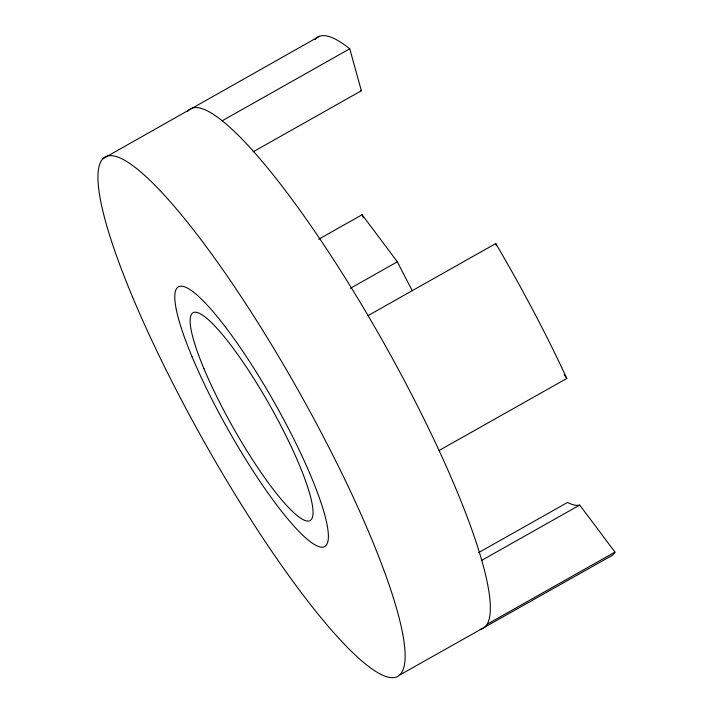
<?xml version="1.0" encoding="UTF-8"?>
<svg xmlns="http://www.w3.org/2000/svg" width="713" height="713" viewBox="0 0 713 713"><rect width="100%" height="100%" fill="white"/><g stroke="black" fill="none" stroke-linecap="round" stroke-linejoin="round"><path stroke-width="1.07" d="M103.073 158.625L319.281 36.363M222.055 120.853L349.744 48.805L361.375 90.747L253.195 151.798M318.649 239.274L362.097 214.756L397.364 261.796A238.481 42.878 60.6 0 0 412.167 290.414M350.359 288.319L397.364 261.796M368.06 315.618L495.749 243.57A298.096 53.6 60.6 0 1 566.826 378.425L439.128 450.482M478.539 552.655L567.539 502.433A238.481 42.878 60.6 0 0 579.722 505.062L614.989 552.103A298.096 53.6 60.6 0 1 609.642 556.826L400.198 674.73M481.293 560.596L579.722 505.062M487.291 624.151L614.989 552.103M564.161 374.878L566.826 378.425M495.749 243.57L496.337 245.664M363.496 217.777A298.096 53.6 60.6 0 1 362.097 214.756M315.03 39.5A298.096 53.6 60.6 0 1 349.744 48.805M360.466 90.293A238.481 42.878 60.6 0 1 361.375 90.747M187.332 111.549A298.096 53.6 60.6 0 1 382.605 340.814A298.096 53.6 60.6 0 1 480.214 629.374M192.047 356.732A149.044 26.8 60.6 0 0 323.488 547.014A149.044 26.8 60.6 0 0 239.363 346.277A149.044 26.8 60.6 0 0 192.047 356.732M203.971 368.728A119.24 21.435 60.6 0 0 309.121 520.945A119.24 21.435 60.6 0 0 241.823 360.359A119.24 21.435 60.6 0 0 203.971 368.728M132.466 296.795A298.096 53.6 60.6 0 0 395.341 677.35A298.096 53.6 60.6 0 0 227.099 275.886A298.096 53.6 60.6 0 0 132.466 296.795"/></g></svg>
